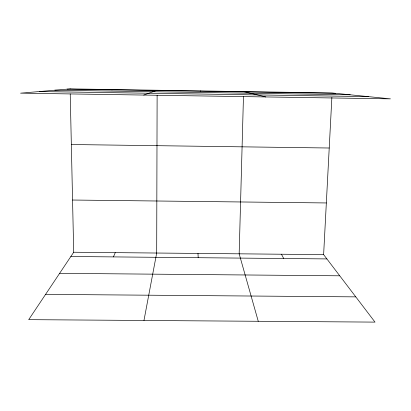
<?xml version="1.0" encoding="UTF-8"?>
<svg xmlns="http://www.w3.org/2000/svg" width="411" height="411" viewBox="0 0 411 411"><rect width="100%" height="100%" fill="white"/><g stroke="black" fill="none" stroke-linecap="round" stroke-linejoin="round"><path stroke-width="0.62" d="M157.12 95.326L156.689 253.027L143.968 320.467M243.461 96.657L239.166 253.818L258.257 321.279M70.23 93.985L73.703 252.236L28.713 319.65L375.012 322.111L323.627 254.63L331.877 97.386M113.436 256.901L115.255 252.631M143.732 95.064L157.136 90.245M111.741 89.85L113.698 89.567M59.621 273.336L339.748 275.802M45.58 294.374L355.787 296.865M73.703 252.236L323.627 254.63M70.856 256.5L326.889 258.915M72.557 200.029L326.339 202.952M71.339 144.523L329.221 148.011M67.039 89.156L335.751 93.338M54.807 90.209L350.182 94.797M39.358 91.545L368.369 96.631M287.926 92.285L290.443 92.634M243.6 91.591L265.814 96.939M200.434 90.918L200.717 91.237M281.463 254.224L283.703 258.509M197.989 253.428L198.194 257.697M70.117 88.889L20.55 93.163L390.45 98.861L332.109 92.973L70.117 88.889"/></g></svg>
